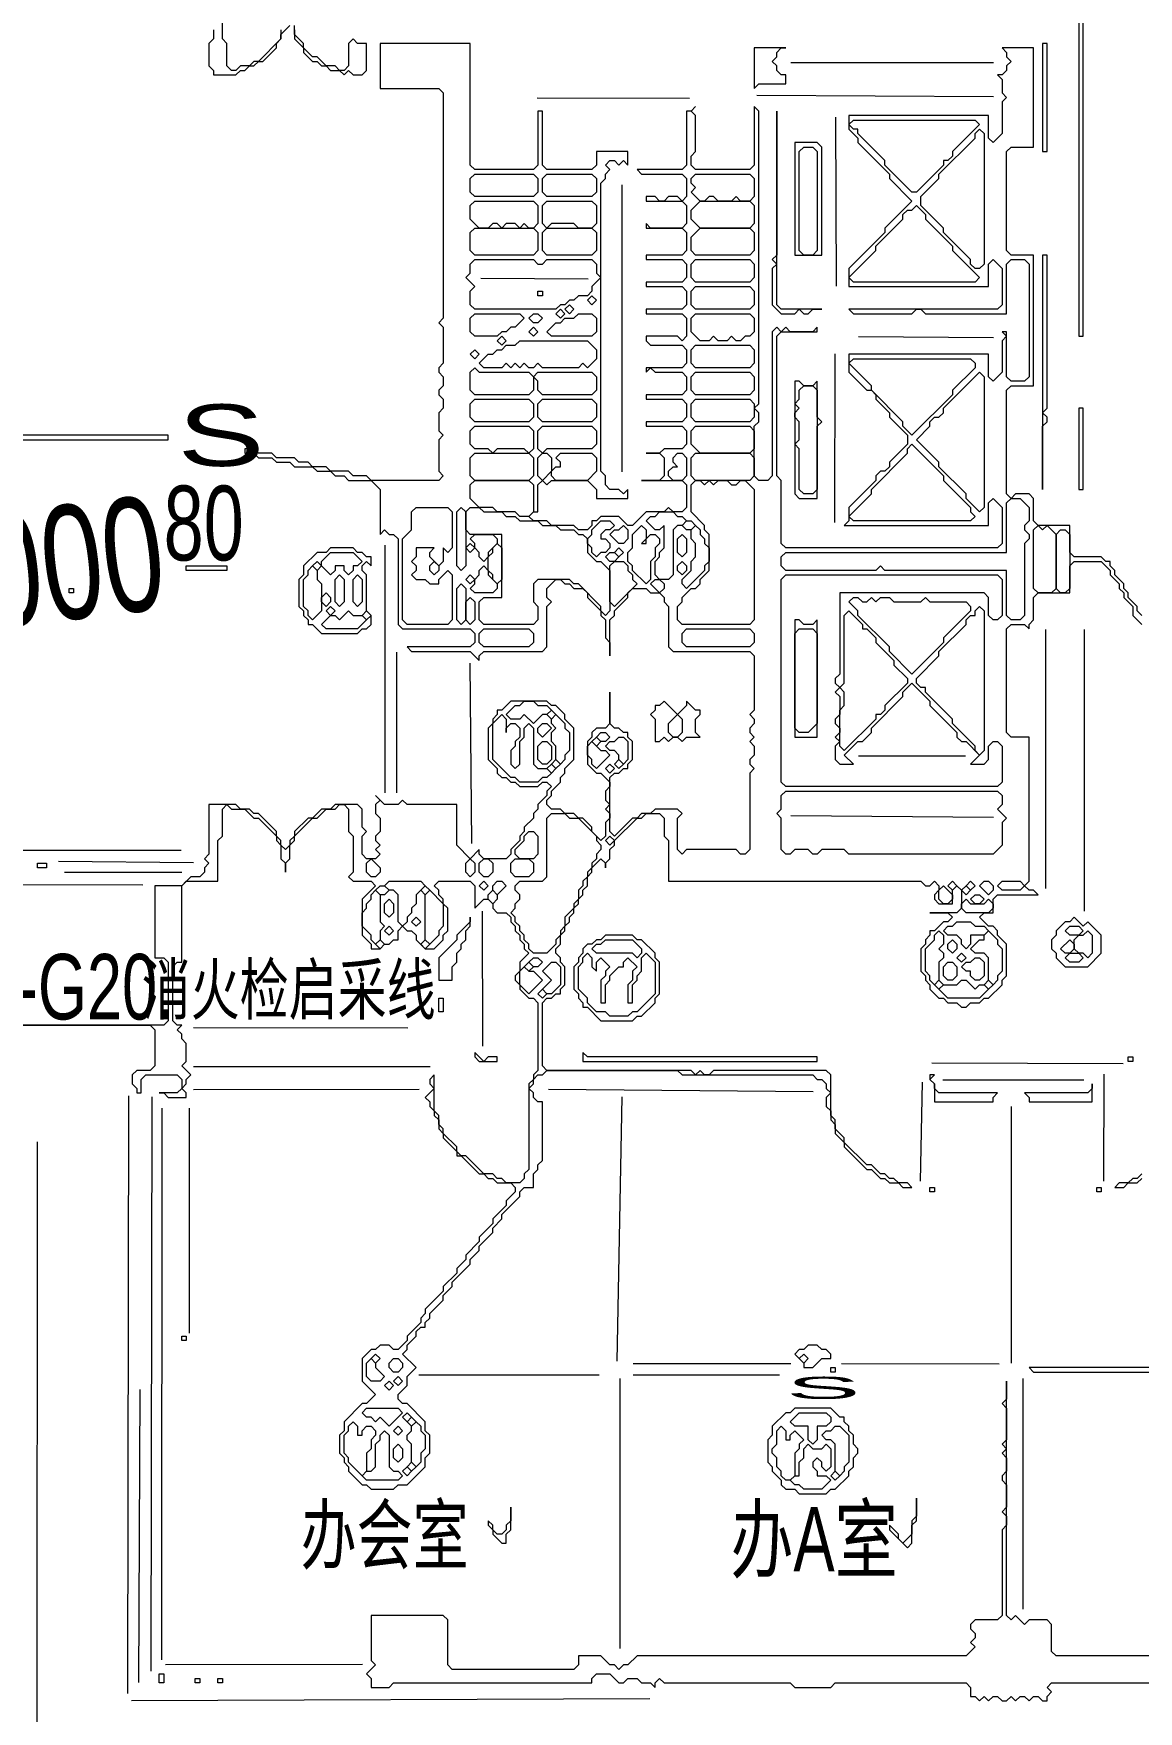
# Model space of a CAD drawing. Extents: x 10 to 1971, y 11 to 1392.
# Drawn here: x 450.1 to 695.3, y 473.7 to 846.2 of the extents above; entities that cross this region are included whole.
import ezdxf

# ---------------------------------------------------------------- set-up
doc = ezdxf.new("R2010")
doc.units = 0
for name, color, linetype, lineweight in [('OCR_TEXT', 6, 'Continuous', 0), ('TRACE_CURVE', 6, 'Continuous', 0), ('TRACE_STRAIGHT', 5, 'Continuous', 0), ('TRACE_TEXT_SYMBOL', 6, 'Continuous', 0)]:
    doc.layers.add(name, color=color, linetype=linetype, lineweight=lineweight)
doc.styles.add('wqy-unicode', font='wqy-unicode.lff')

msp = doc.modelspace()

# ---------------------------------------------------------------- linework, layer by layer
at = {"layer": 'TRACE_CURVE', "color": 6}
for points in [[(681, 868), (678, 865), (678, 860), (680, 858), (681, 858), (682, 857), (682, 779), (683, 779), (683, 856), (685, 858), (686, 858), (688, 860), (688, 861), (689, 862), (695, 862), (695, 863), (689, 863), (688, 864), (688, 865), (685, 868)], [(631, 826), (632, 827), (659, 827), (660, 826), (654, 820), (654, 819), (653, 818), (652, 818), (652, 817), (646, 811), (645, 811), (639, 817), (639, 818), (633, 824), (633, 825), (632, 825)], [(659, 824), (660, 825), (661, 824), (661, 795), (660, 794), (659, 794), (658, 795), (658, 796), (652, 802), (652, 803), (647, 808), (647, 810), (651, 814), (651, 815), (659, 823)], [(547, 814), (548, 815), (561, 815), (562, 814), (562, 811), (561, 810), (548, 810), (547, 811)], [(563, 814), (564, 815), (574, 815), (575, 814), (575, 811), (574, 810), (564, 810), (563, 811)], [(596, 814), (597, 815), (609, 815), (610, 814), (610, 810), (609, 809), (607, 809), (606, 810), (605, 809), (602, 809), (601, 810), (600, 810), (599, 809), (598, 809), (596, 811), (597, 812), (596, 813)], [(547, 808), (548, 809), (561, 809), (562, 808), (562, 804), (561, 803), (560, 803), (559, 804), (558, 803), (557, 804), (555, 804), (554, 803), (553, 804), (552, 804), (551, 803), (549, 803), (547, 805)], [(563, 808), (564, 809), (574, 809), (575, 808), (575, 804), (574, 803), (571, 803), (570, 804), (565, 804), (564, 803), (563, 804)], [(598, 809), (609, 809), (610, 808), (610, 804), (609, 803), (598, 803), (596, 805), (596, 807)], [(645, 807), (646, 808), (648, 806), (648, 805), (654, 799), (654, 798), (660, 792), (659, 791), (632, 791), (631, 792), (637, 798), (637, 799), (643, 805), (643, 806), (644, 807)], [(547, 802), (548, 803), (561, 803), (562, 802), (562, 798), (561, 797), (548, 797), (547, 798)], [(563, 802), (564, 803), (574, 803), (575, 802), (575, 798), (574, 797), (564, 797), (563, 798)], [(598, 803), (609, 803), (610, 802), (610, 798), (609, 797), (597, 797), (596, 798), (596, 801)], [(547, 795), (548, 796), (561, 796), (562, 795), (563, 795), (564, 796), (574, 796), (575, 795), (575, 793), (576, 792), (574, 790), (574, 789), (573, 788), (571, 788), (570, 787), (569, 787), (568, 786), (567, 786), (566, 785), (548, 785), (547, 786), (547, 789), (548, 790), (546, 792), (547, 793)], [(596, 795), (597, 796), (609, 796), (610, 795), (610, 792), (609, 791), (597, 791), (596, 792)], [(596, 789), (597, 790), (609, 790), (610, 789), (610, 786), (609, 785), (597, 785), (596, 786)], [(573, 787), (574, 788), (575, 787), (574, 786)], [(547, 783), (548, 784), (558, 784), (559, 783), (557, 781), (556, 781), (555, 780), (554, 780), (553, 779), (548, 779), (547, 780)], [(560, 783), (561, 784), (562, 784), (563, 783), (562, 782), (561, 782)], [(570, 783), (571, 784), (574, 784), (575, 783), (575, 780), (574, 779), (565, 779), (564, 780), (566, 782), (567, 782), (568, 783)], [(566, 784), (567, 785), (568, 784), (567, 783)], [(568, 785), (569, 786), (570, 785), (569, 784)], [(596, 783), (597, 784), (609, 784), (610, 783), (610, 780), (609, 779), (608, 779), (607, 778), (606, 778), (605, 779), (604, 778), (602, 778), (601, 779), (600, 778), (598, 778), (596, 780)], [(553, 778), (554, 779), (555, 778), (554, 777)], [(560, 780), (561, 781), (562, 780), (561, 779)], [(547, 775), (548, 776), (549, 775), (548, 774)], [(557, 777), (558, 778), (573, 778), (575, 776), (575, 774), (573, 772), (572, 773), (571, 772), (563, 772), (562, 773), (561, 772), (560, 772), (559, 773), (558, 772), (557, 773), (556, 772), (555, 773), (554, 772), (550, 772), (549, 773), (551, 775), (552, 775), (553, 776), (554, 776), (555, 777)], [(596, 776), (597, 777), (609, 777), (610, 776), (610, 773), (609, 772), (597, 772), (596, 773)], [(547, 771), (548, 772), (549, 771), (560, 771), (561, 770), (561, 767), (560, 766), (548, 766), (547, 767)], [(631, 773), (632, 774), (658, 774), (659, 773), (659, 772), (654, 767), (654, 766), (645, 757), (643, 759), (643, 760), (636, 767), (636, 768)], [(561, 770), (562, 771), (574, 771), (575, 770), (575, 767), (574, 766), (563, 766), (562, 767), (562, 769)], [(596, 770), (597, 771), (609, 771), (610, 770), (610, 767), (609, 766), (597, 766), (596, 767)], [(660, 771), (661, 770), (661, 741), (660, 740), (657, 743), (657, 744), (651, 750), (651, 751), (646, 756), (649, 759), (649, 760), (650, 761), (651, 761), (652, 762), (652, 763)], [(547, 764), (548, 765), (560, 765), (561, 764), (561, 761), (560, 760), (548, 760), (547, 761)], [(562, 764), (563, 765), (574, 765), (575, 764), (575, 761), (574, 760), (563, 760), (562, 761)], [(596, 764), (597, 765), (609, 765), (610, 764), (610, 761), (609, 760), (597, 760), (596, 761)], [(547, 758), (548, 759), (560, 759), (561, 758), (561, 754), (560, 753), (559, 754), (553, 754), (552, 753), (551, 754), (548, 754), (547, 755)], [(562, 758), (563, 759), (574, 759), (575, 758), (575, 755), (574, 754), (564, 754), (563, 753), (562, 754)], [(596, 758), (597, 759), (609, 759), (610, 758), (610, 754), (609, 753), (598, 753), (596, 755)], [(547, 752), (548, 753), (560, 753), (561, 752), (561, 748), (560, 747), (548, 747), (547, 748)], [(562, 752), (563, 753), (564, 753), (565, 752), (565, 749), (563, 747), (562, 748)], [(566, 752), (567, 753), (574, 753), (575, 752), (575, 749), (573, 747), (566, 747), (565, 748), (565, 749), (566, 750), (567, 750), (567, 751)], [(592, 752), (593, 753), (594, 753), (595, 752), (595, 748), (594, 747), (592, 747), (591, 748), (591, 749), (592, 750), (593, 750), (592, 751)], [(596, 752), (597, 753), (609, 753), (610, 752), (610, 748), (609, 747), (597, 747), (596, 748)], [(644, 754), (645, 755), (652, 748), (652, 747), (658, 741), (658, 740), (659, 739), (658, 738), (632, 738), (631, 739), (636, 744), (636, 745), (644, 753)], [(547, 746), (548, 747), (560, 747), (561, 746), (561, 740), (560, 739), (558, 739), (557, 740), (553, 740), (552, 741), (549, 741), (547, 743)], [(596, 746), (597, 747), (598, 747), (599, 746), (600, 747), (601, 746), (602, 747), (604, 747), (605, 746), (606, 746), (607, 747), (608, 747), (610, 745), (610, 716), (609, 715), (594, 715), (593, 716), (593, 719), (594, 720), (594, 721), (596, 723), (597, 723), (598, 724), (598, 725), (600, 727), (600, 735), (599, 736), (599, 737), (596, 740)], [(666, 742), (667, 743), (669, 743), (671, 741), (671, 738), (670, 737), (670, 736), (671, 735), (671, 734), (670, 733), (670, 717), (669, 716), (667, 716), (666, 717), (666, 727), (639, 727), (638, 728), (637, 727), (617, 727), (616, 728), (616, 730), (617, 731), (666, 731)], [(534, 740), (535, 741), (542, 741), (543, 740), (543, 732), (542, 731), (541, 732), (541, 729), (540, 728), (538, 730), (538, 731), (539, 732), (535, 732), (535, 730), (534, 729), (535, 728), (535, 727), (534, 726), (535, 725), (537, 725), (538, 724), (540, 724), (540, 725), (542, 727), (543, 726), (543, 716), (542, 715), (533, 715), (532, 716), (532, 734), (534, 736)], [(544, 740), (545, 741), (546, 740), (546, 728), (545, 727), (544, 728)], [(546, 740), (547, 741), (549, 741), (550, 740), (554, 740), (555, 739), (557, 739), (558, 738), (562, 738), (563, 737), (566, 737), (567, 736), (570, 736), (571, 735), (572, 735), (573, 734), (573, 731), (575, 729), (576, 729), (578, 727), (578, 718), (577, 717), (576, 718), (576, 719), (571, 724), (570, 724), (569, 725), (562, 725), (561, 724), (561, 720), (562, 719), (562, 716), (561, 715), (550, 715), (549, 716), (549, 720), (550, 721), (554, 721), (554, 735), (547, 735), (546, 736)], [(576, 738), (578, 738), (579, 737), (578, 736), (577, 736), (576, 735), (576, 734), (577, 734), (578, 733), (578, 732), (577, 731), (576, 731), (575, 730), (574, 731), (574, 732), (573, 733), (573, 734), (574, 735), (574, 736)], [(588, 739), (589, 740), (592, 740), (593, 739), (594, 739), (595, 738), (594, 737), (593, 737), (592, 736), (592, 726), (591, 725), (589, 725), (588, 726), (588, 729), (589, 730), (589, 731), (590, 732), (590, 737), (589, 736), (588, 736), (586, 738), (587, 739)], [(594, 737), (595, 738), (596, 738), (597, 737), (596, 736), (595, 736)], [(547, 734), (548, 735), (552, 735), (553, 734), (553, 733), (551, 731), (551, 730), (550, 729), (549, 730), (549, 731), (548, 732), (548, 733)], [(580, 736), (581, 737), (582, 736), (582, 734), (581, 733), (580, 733), (578, 735), (579, 736)], [(585, 737), (586, 736), (586, 734), (585, 733), (586, 733), (586, 734), (587, 735), (588, 735), (589, 734), (589, 733), (588, 732), (588, 730), (587, 729), (587, 725), (586, 724), (583, 727), (583, 728), (582, 729), (582, 731), (583, 732), (583, 735)], [(593, 734), (594, 735), (595, 734), (595, 731), (594, 730), (593, 731)], [(596, 736), (597, 737), (598, 736), (598, 735), (599, 734), (599, 733), (600, 732), (600, 729), (599, 728), (599, 727), (595, 723), (594, 724), (594, 725), (596, 727), (596, 729), (597, 730), (597, 733), (596, 734)], [(672, 736), (673, 737), (674, 736), (675, 737), (677, 735), (677, 723), (676, 722), (673, 722), (672, 723)], [(677, 735), (678, 736), (679, 736), (680, 735), (680, 723), (679, 722), (678, 722), (677, 723)], [(546, 732), (547, 733), (548, 732), (547, 731)], [(552, 732), (553, 733), (554, 732), (554, 725), (553, 724), (552, 725), (552, 726), (551, 727), (551, 730), (552, 731)], [(577, 730), (578, 731), (579, 731), (580, 730), (579, 729), (578, 729)], [(579, 731), (580, 732), (581, 731), (580, 730)], [(538, 728), (539, 729), (540, 728), (540, 727), (539, 726), (538, 727)], [(549, 727), (550, 728), (551, 727), (551, 726), (553, 724), (553, 723), (552, 722), (548, 722), (547, 723), (548, 724), (548, 725), (549, 726)], [(578, 728), (579, 729), (581, 729), (582, 728), (582, 727), (583, 726), (583, 725), (584, 724), (579, 719), (578, 720)], [(593, 728), (594, 729), (595, 728), (595, 727), (594, 726), (593, 727)], [(544, 723), (545, 724), (546, 723), (546, 716), (545, 715), (544, 716)], [(546, 725), (547, 726), (548, 725), (547, 724)], [(587, 724), (588, 725), (589, 725), (590, 724), (590, 723), (589, 722)], [(616, 725), (617, 726), (664, 726), (665, 725), (665, 717), (664, 716), (663, 716), (662, 717), (662, 721), (661, 722), (629, 722), (629, 704), (628, 703), (628, 702), (629, 701), (628, 700), (629, 699), (629, 695), (628, 694), (628, 693), (629, 692), (629, 691), (628, 690), (629, 689), (628, 688), (628, 685), (629, 684), (632, 684), (630, 686), (633, 689), (634, 689), (636, 691), (636, 692), (643, 699), (643, 700), (645, 702), (649, 698), (649, 697), (655, 691), (655, 690), (656, 689), (657, 689), (660, 686), (658, 684), (661, 684), (662, 685), (662, 688), (663, 689), (664, 689), (665, 688), (665, 680), (664, 679), (617, 679), (616, 680)], [(546, 720), (547, 721), (548, 720), (548, 716), (547, 715), (546, 716)], [(631, 720), (632, 721), (633, 721), (634, 720), (635, 720), (636, 721), (637, 720), (638, 721), (640, 721), (641, 720), (647, 720), (648, 721), (649, 720), (657, 720), (658, 719), (658, 718), (652, 712), (652, 711), (645, 704), (640, 709), (640, 710), (633, 717), (633, 718)], [(659, 718), (660, 719), (661, 718), (661, 687), (660, 686), (659, 687), (659, 688), (654, 693), (654, 694), (648, 700), (648, 701), (647, 701), (646, 702), (646, 703), (651, 708), (651, 709), (657, 715), (657, 716), (658, 717), (659, 717)], [(630, 717), (631, 718), (634, 715), (634, 714), (635, 714), (637, 712), (637, 711), (641, 707), (641, 706), (644, 703), (644, 702), (639, 697), (639, 696), (638, 695), (637, 695), (637, 694), (630, 687), (629, 688), (629, 696), (630, 697), (630, 700), (629, 701), (630, 702)], [(549, 713), (550, 714), (560, 714), (561, 713), (561, 711), (560, 710), (550, 710), (549, 711)], [(594, 713), (595, 714), (609, 714), (610, 713), (610, 711), (609, 710), (595, 710), (594, 711)], [(558, 697), (559, 698), (561, 698), (562, 697), (564, 697), (565, 696), (564, 695), (563, 695), (561, 693), (559, 695), (558, 694), (556, 694), (555, 695), (557, 697)], [(554, 695), (555, 694), (555, 691), (555, 692), (556, 693), (557, 693), (558, 692), (558, 690), (557, 689), (557, 688), (556, 687), (556, 684), (557, 683), (558, 684), (558, 689), (559, 690), (559, 692), (560, 693), (561, 692), (561, 684), (562, 683), (564, 683), (565, 682), (564, 681), (563, 681), (562, 680), (558, 680), (557, 681), (556, 681), (552, 685), (552, 693)], [(562, 692), (563, 693), (564, 693), (565, 692), (563, 690), (562, 691)], [(564, 695), (565, 696), (566, 695), (565, 694)], [(565, 694), (566, 695), (568, 693), (568, 692), (569, 691), (569, 687), (568, 686), (568, 685), (567, 684), (566, 685), (566, 688), (565, 689), (565, 691), (566, 692), (565, 693)], [(574, 689), (575, 690), (576, 689), (575, 688)], [(575, 690), (576, 691), (577, 691), (578, 690), (577, 689), (576, 689)], [(579, 689), (580, 690), (581, 690), (582, 689), (582, 685), (581, 684), (580, 685), (580, 686), (579, 687), (578, 687), (577, 688), (578, 689)], [(562, 688), (563, 689), (564, 689), (565, 688), (565, 685), (564, 684), (563, 684), (562, 685)], [(573, 688), (574, 689), (576, 687), (577, 687), (578, 686), (575, 683), (574, 684), (574, 685), (573, 686)], [(564, 683), (565, 684), (566, 683), (565, 682)], [(565, 684), (566, 685), (567, 684), (566, 683)], [(577, 683), (578, 684), (579, 683), (578, 682)], [(579, 684), (580, 685), (581, 684), (580, 683)], [(616, 677), (617, 678), (664, 678), (665, 677), (665, 675), (664, 674), (666, 672), (665, 671), (665, 666), (663, 664), (631, 664), (630, 665), (625, 665), (624, 664), (623, 664), (622, 665), (619, 665), (618, 664), (617, 664), (616, 665), (616, 672), (615, 673), (616, 674)], [(564, 672), (565, 673), (568, 673), (569, 672), (571, 672), (575, 668), (575, 667), (576, 666), (576, 665), (575, 664), (575, 663), (574, 662), (574, 661), (573, 660), (573, 659), (572, 658), (572, 657), (571, 656), (571, 654), (570, 653), (570, 652), (568, 650), (568, 648), (567, 647), (567, 646), (566, 645), (566, 644), (564, 642), (561, 642), (560, 643), (560, 644), (559, 645), (559, 646), (558, 647), (558, 648), (557, 649), (557, 650), (556, 651), (557, 652), (557, 653), (558, 654), (558, 655), (557, 656), (557, 657), (558, 658), (563, 658), (564, 659)], [(559, 668), (560, 669), (561, 669), (562, 668), (562, 664), (561, 663), (558, 663), (557, 664), (557, 665), (559, 667)], [(577, 667), (578, 668), (579, 667), (578, 666)], [(524, 662), (525, 663), (527, 661), (527, 660), (526, 659), (525, 659), (524, 660)], [(546, 662), (547, 663), (548, 662), (548, 660), (547, 659), (546, 660)], [(549, 662), (550, 663), (551, 663), (552, 662), (552, 660), (551, 659), (550, 659), (549, 660)], [(556, 662), (557, 663), (560, 663), (561, 662), (561, 660), (560, 659), (557, 659), (556, 660)], [(525, 655), (526, 656), (527, 655), (527, 649), (528, 648), (527, 647), (527, 645), (526, 644), (525, 645), (525, 646), (523, 648), (523, 651), (524, 652), (524, 653), (525, 654)], [(526, 656), (527, 657), (528, 657), (529, 656), (528, 655), (527, 655)], [(528, 657), (529, 658), (536, 658), (537, 657), (535, 655), (535, 653), (534, 652), (534, 651), (533, 650), (533, 649), (532, 648), (531, 649), (531, 655), (530, 656), (529, 656)], [(536, 656), (537, 657), (538, 656), (537, 655)], [(537, 655), (538, 656), (541, 653), (541, 648), (540, 647), (540, 646), (538, 644), (537, 645)], [(549, 657), (550, 658), (551, 657), (550, 656)], [(551, 655), (552, 656), (553, 655), (553, 654), (552, 653), (551, 654)], [(552, 657), (553, 658), (554, 658), (555, 657), (553, 655), (552, 656)], [(651, 656), (652, 657), (654, 655), (654, 654), (653, 653), (652, 653), (651, 654)], [(653, 657), (654, 658), (655, 657), (654, 656)], [(656, 656), (657, 657), (658, 656), (657, 655)], [(657, 657), (658, 658), (659, 657), (658, 656)], [(660, 657), (661, 658), (662, 658), (663, 657), (663, 656), (662, 655)], [(664, 657), (665, 658), (669, 658), (670, 657), (669, 656), (665, 656)], [(528, 653), (529, 654), (530, 653), (530, 651), (529, 650), (528, 651)], [(656, 653), (657, 654), (658, 653), (661, 653), (662, 654), (663, 653), (663, 652), (662, 651), (657, 651), (656, 652)], [(658, 654), (659, 655), (660, 655), (661, 654), (660, 653), (659, 653)], [(534, 649), (535, 650), (536, 649), (535, 648)], [(654, 648), (655, 649), (658, 649), (659, 648), (661, 648), (662, 647), (661, 646), (658, 646), (658, 644), (657, 643), (656, 644), (656, 645), (655, 646), (653, 646), (652, 647), (653, 648)], [(526, 644), (527, 645), (528, 644), (527, 643)], [(528, 647), (529, 648), (530, 647), (529, 646)], [(536, 644), (537, 645), (538, 644), (537, 643)], [(650, 646), (651, 647), (652, 646), (652, 644), (651, 643), (652, 642), (652, 641), (651, 640), (651, 636), (650, 635), (649, 636), (649, 637), (648, 638), (648, 643), (650, 645)], [(653, 644), (654, 645), (655, 644), (655, 643), (654, 642), (653, 643)], [(661, 646), (662, 647), (664, 645), (664, 644), (665, 643), (665, 638), (664, 637), (664, 636), (663, 635), (662, 636), (662, 641), (661, 642), (659, 642), (658, 643), (660, 645), (661, 645)], [(560, 640), (561, 641), (562, 641), (563, 640), (562, 639), (561, 639)], [(655, 641), (656, 642), (657, 641), (656, 640)], [(658, 640), (659, 641), (660, 641), (661, 640), (661, 637), (660, 636), (659, 636), (658, 637), (658, 638), (657, 638), (656, 639), (657, 640)], [(558, 638), (559, 639), (560, 638), (561, 638), (563, 636), (560, 633), (558, 635)], [(559, 639), (560, 640), (561, 639), (560, 638)], [(565, 640), (566, 640), (567, 639), (567, 635), (565, 633), (564, 633), (563, 634), (565, 636), (563, 638)], [(652, 639), (653, 640), (654, 640), (655, 639), (655, 637), (654, 636), (653, 636), (652, 637)], [(562, 633), (563, 634), (564, 633), (563, 632)], [(650, 635), (651, 636), (652, 635), (651, 634)], [(655, 635), (656, 636), (657, 636), (659, 634), (660, 635), (661, 635), (662, 634), (660, 632), (653, 632), (651, 634), (652, 635)], [(661, 635), (662, 636), (663, 635), (662, 634)], [(524, 551), (525, 552), (526, 551), (526, 550), (528, 548), (527, 547), (525, 547), (524, 548)], [(525, 552), (526, 553), (527, 552), (526, 551)], [(529, 551), (530, 552), (531, 552), (532, 551), (532, 550), (531, 549), (530, 549), (529, 550)], [(530, 547), (531, 548), (532, 547), (531, 546)], [(528, 546), (529, 547), (530, 546), (529, 545)], [(523, 540), (524, 541), (531, 541), (532, 540), (529, 537), (527, 539), (526, 538), (525, 539), (524, 539)], [(520, 537), (521, 538), (522, 537), (522, 535), (523, 535), (523, 536), (524, 537), (525, 537), (526, 536), (526, 535), (525, 534), (525, 532), (524, 531), (524, 527), (523, 526), (520, 529), (520, 530), (519, 531), (519, 535), (520, 536)], [(530, 536), (531, 537), (532, 536), (531, 535)], [(532, 539), (533, 540), (534, 539), (533, 538)], [(533, 538), (534, 539), (535, 538), (534, 537)], [(534, 537), (535, 538), (536, 537), (536, 536), (537, 535), (537, 532), (536, 531), (536, 529), (535, 528), (534, 529), (534, 533), (533, 534), (533, 535), (534, 536)], [(527, 535), (528, 536), (529, 535), (529, 528), (530, 527), (531, 527), (532, 526), (531, 525), (524, 525), (523, 526), (524, 527), (525, 527), (526, 528), (526, 533), (527, 534)], [(530, 532), (531, 533), (532, 532), (532, 530), (531, 529), (530, 530)], [(533, 528), (534, 529), (535, 528), (534, 527)], [(532, 527), (533, 528), (534, 527), (533, 526)]]:
    msp.add_lwpolyline(points, close=True, dxfattribs=at)
for points in [[(505, 847), (505, 845), (500, 840), (499, 840), (498, 839), (496, 839), (495, 838), (494, 838), (493, 839), (493, 844), (492, 845), (492, 855)], [(490, 847), (490, 845), (489, 844), (489, 839), (490, 838), (490, 837), (495, 837), (496, 838), (497, 838), (498, 839), (499, 839), (500, 840), (501, 840), (504, 843), (504, 844), (505, 845), (505, 846), (507, 848)], [(508, 847), (508, 845), (510, 843), (510, 842), (512, 840), (513, 840), (514, 839), (515, 839), (516, 838), (518, 838), (519, 837), (520, 838), (521, 837), (523, 837), (524, 838), (524, 844), (522, 844), (521, 845), (520, 844), (520, 839), (519, 838), (518, 838), (517, 839), (515, 839), (513, 841), (512, 841), (510, 843), (510, 844), (508, 846), (508, 848)], [(527, 844), (527, 834), (540, 834), (541, 833), (541, 783), (540, 782), (541, 781), (541, 773), (540, 772), (540, 771), (541, 770), (541, 768), (540, 767), (540, 766), (541, 765), (541, 763), (540, 762), (540, 758), (541, 757), (540, 756), (540, 749), (541, 748), (540, 747), (525, 747), (524, 748), (521, 748), (520, 749), (516, 749), (515, 750), (512, 750), (511, 751), (509, 751), (508, 752), (504, 752), (503, 753), (500, 753), (499, 754), (497, 754), (497, 753), (499, 753), (500, 752), (503, 752), (504, 751), (507, 751), (508, 750), (512, 750), (513, 749), (516, 749), (517, 748), (519, 748), (520, 747), (525, 747), (527, 745), (527, 735), (528, 736), (529, 735), (530, 735), (531, 734), (531, 715), (532, 714), (547, 714), (548, 713), (548, 711), (547, 710)], [(594, 740), (592, 740), (591, 741), (590, 740), (586, 740), (583, 737), (582, 737), (580, 739), (576, 739), (575, 738), (574, 738), (574, 737), (573, 736), (571, 736), (570, 737), (565, 737), (564, 738), (561, 738), (560, 739), (561, 740), (562, 740), (562, 746), (563, 747), (564, 746), (565, 747), (573, 747), (575, 745), (575, 743), (582, 743), (582, 745), (581, 744), (580, 745), (578, 745), (577, 746), (577, 748), (576, 749), (576, 813), (577, 814), (577, 815), (578, 816), (577, 817), (578, 818), (579, 818), (580, 817), (581, 818), (582, 817), (582, 820), (575, 820), (575, 817), (574, 816), (564, 816), (563, 817), (563, 829), (562, 829), (562, 817), (561, 816), (548, 816), (547, 817), (547, 844), (527, 844)], [(696, 717), (695, 718), (695, 719), (693, 721), (693, 722), (692, 723), (692, 724), (690, 726), (690, 727), (689, 728), (689, 729), (688, 729), (687, 730), (681, 730), (680, 731), (680, 737), (673, 737), (672, 738), (672, 743), (671, 744), (668, 744), (667, 743), (666, 744), (666, 767), (667, 768), (672, 768), (672, 797), (667, 797), (666, 798), (666, 820), (667, 821), (672, 821), (672, 843), (665, 843), (666, 842), (666, 841), (667, 840), (666, 839), (666, 838), (665, 837), (664, 837), (665, 836), (665, 833), (666, 832), (665, 831)], [(665, 831), (665, 824), (663, 822), (662, 823), (662, 828), (631, 828), (631, 825), (633, 823), (633, 822), (640, 815), (640, 814), (645, 809), (639, 803), (639, 802), (631, 794), (631, 790), (662, 790), (662, 795), (663, 796), (665, 794), (665, 786), (664, 785), (631, 785), (632, 784), (645, 784), (646, 785), (647, 785), (648, 784), (666, 784), (666, 795), (667, 796), (670, 796), (671, 795), (671, 770), (670, 769), (667, 769), (666, 770), (666, 780), (665, 780), (666, 779), (665, 778), (665, 771), (663, 769), (662, 770), (662, 775), (631, 775), (631, 771), (635, 767), (636, 767), (637, 766), (637, 765), (640, 762), (640, 761), (644, 757), (644, 755), (640, 751), (640, 750), (639, 749), (638, 749), (637, 748), (637, 747), (631, 741), (631, 738), (630, 737)], [(630, 737), (662, 737), (662, 742), (663, 743), (665, 741), (665, 733), (664, 732), (617, 732), (616, 733), (616, 747), (615, 748), (615, 779), (616, 780), (624, 780), (624, 781), (623, 780), (618, 780), (617, 781), (616, 780), (615, 781), (614, 780), (614, 748), (613, 747), (611, 747), (610, 748), (610, 759), (611, 760), (611, 762), (610, 763), (611, 764), (611, 829), (610, 830), (610, 817), (609, 816), (597, 816), (596, 817), (596, 819), (597, 820), (597, 828), (596, 829), (597, 830), (596, 829), (595, 829), (595, 817), (594, 816), (584, 816), (585, 815), (594, 815), (595, 814), (595, 810), (594, 809), (593, 810), (591, 810), (590, 809), (589, 809), (588, 810), (586, 810), (586, 809), (594, 809), (595, 808), (595, 804), (594, 803), (587, 803), (586, 804)], [(586, 804), (586, 803), (594, 803), (595, 802), (595, 798), (594, 797), (586, 797), (586, 796), (594, 796), (595, 795), (595, 792), (594, 791), (586, 791), (586, 790), (594, 790), (595, 789), (595, 786), (594, 785), (586, 785), (586, 784), (594, 784), (595, 783), (595, 779), (594, 778), (593, 779), (586, 779), (586, 778), (587, 777), (594, 777), (595, 776), (595, 773), (594, 772), (586, 772), (586, 771), (587, 772), (588, 771), (594, 771), (595, 770), (595, 767), (594, 766), (586, 766), (586, 765), (594, 765), (595, 764), (595, 761), (594, 760), (586, 760), (586, 759), (594, 759), (595, 758), (595, 755), (594, 754), (590, 754), (589, 753), (586, 753), (589, 753), (590, 752), (590, 748), (589, 747), (585, 747), (594, 747), (595, 746), (595, 741), (594, 740)], [(648, 645), (648, 644), (647, 643), (647, 638), (648, 637), (648, 636), (649, 635), (649, 634), (651, 632), (652, 632), (653, 631), (655, 631), (656, 630), (657, 630), (658, 631), (660, 631), (661, 632), (662, 632), (665, 635), (665, 636), (666, 637), (666, 644), (664, 646), (664, 647), (663, 648), (662, 648), (660, 650), (661, 651), (663, 651), (663, 654), (664, 655), (673, 655), (672, 656), (671, 656), (670, 657), (671, 658), (671, 690), (667, 690), (666, 691), (666, 714), (667, 715), (670, 715), (671, 714), (671, 715), (672, 716), (672, 721), (673, 722), (680, 722), (680, 728), (681, 729), (687, 729), (689, 727), (689, 726), (691, 724), (691, 723), (692, 722), (692, 721), (694, 719), (694, 717), (696, 715)], [(547, 710), (533, 710), (534, 709), (547, 709), (549, 707), (549, 708), (550, 709), (563, 709), (564, 710), (564, 719), (565, 720), (564, 721), (564, 723), (566, 725), (567, 725), (568, 724), (569, 724), (570, 723), (572, 723), (573, 722), (573, 721), (576, 718), (576, 717), (577, 716), (577, 712), (578, 711), (578, 708), (578, 716), (579, 717), (579, 718), (582, 721), (582, 722), (583, 723), (586, 723), (587, 722), (589, 722), (590, 721), (590, 720), (591, 719), (591, 710), (592, 709), (609, 709), (610, 708), (610, 696), (609, 695), (610, 694), (610, 693), (609, 692), (609, 691), (610, 690), (609, 689), (610, 688), (610, 686), (609, 685), (609, 684), (610, 683), (609, 682), (609, 665), (608, 664), (607, 664), (606, 665), (595, 665), (594, 664), (593, 665)], [(570, 692), (568, 694), (568, 695), (566, 697), (565, 697), (564, 698), (556, 698), (554, 696), (553, 696), (553, 695), (552, 694), (552, 693), (551, 692), (551, 685), (553, 683), (553, 682), (554, 681), (555, 681), (556, 680), (557, 680), (558, 679), (562, 679), (563, 680), (564, 680), (565, 679), (564, 678), (564, 677), (562, 675), (562, 674), (561, 673), (561, 672), (559, 670), (559, 669), (558, 668), (558, 667), (556, 665), (556, 664), (555, 663), (550, 663), (549, 664), (549, 665), (547, 663), (544, 666), (544, 675), (533, 675), (532, 676), (531, 675), (528, 675), (526, 677), (527, 676), (526, 675), (526, 673), (527, 672), (527, 669), (526, 668), (526, 667), (527, 666), (526, 665), (527, 664), (526, 663), (524, 663), (523, 664), (523, 668), (524, 669)], [(593, 665), (593, 672), (594, 673), (593, 674), (588, 674), (587, 673), (585, 673), (584, 672), (583, 672), (579, 668), (578, 669), (578, 681), (579, 682), (580, 682), (581, 683), (582, 683), (582, 684), (583, 685), (583, 689), (582, 690), (582, 691), (581, 691), (580, 692), (579, 692), (578, 693), (578, 700), (578, 693), (577, 692), (575, 692), (574, 691), (574, 690), (573, 689), (573, 684), (575, 682), (576, 682), (578, 680), (578, 679), (577, 678), (577, 676), (578, 675), (577, 674), (578, 673), (578, 672), (577, 671), (577, 668), (576, 667), (574, 669), (574, 670), (572, 672), (571, 672), (570, 673), (568, 673), (567, 674), (565, 674), (564, 675), (564, 676), (565, 677), (565, 678), (567, 680), (567, 681), (568, 682), (568, 683), (570, 685), (570, 692)], [(524, 669), (523, 670), (523, 674), (522, 675), (517, 675), (516, 674), (514, 674), (512, 672), (511, 672), (508, 669), (508, 668), (507, 667), (507, 666), (506, 665), (505, 666), (505, 667), (504, 668), (504, 669), (500, 673), (499, 673), (498, 674), (496, 674), (495, 675), (489, 675), (489, 664), (488, 663), (489, 662), (488, 661), (488, 660), (487, 659), (485, 659), (483, 657), (477, 657), (477, 641), (479, 641), (480, 640), (480, 627), (479, 626), (413, 626)], [(472, 615), (472, 613), (473, 612), (473, 611), (474, 611), (474, 614), (475, 615), (482, 615), (483, 614), (483, 612), (482, 611), (478, 611), (479, 611), (480, 610), (484, 610), (484, 611), (483, 612), (484, 613), (484, 614), (485, 615), (483, 617), (484, 618), (484, 622), (483, 623), (483, 624), (482, 625), (483, 626), (482, 626), (481, 627), (481, 639), (482, 640), (483, 640), (483, 657), (484, 658), (491, 658), (491, 667), (492, 668), (492, 674), (493, 675), (494, 674), (497, 674), (499, 672), (500, 672), (504, 668), (504, 667), (505, 666), (505, 663), (506, 662), (506, 660), (506, 662), (507, 663), (507, 666), (508, 667), (508, 668), (512, 672), (513, 672), (515, 674), (517, 674), (518, 675), (519, 675), (520, 674), (520, 669), (521, 668), (521, 660)], [(567, 633), (567, 634), (568, 635), (568, 639), (567, 640), (567, 641), (566, 642), (566, 643), (567, 644), (567, 646), (568, 647), (568, 648), (569, 649), (569, 650), (570, 651), (570, 652), (571, 653), (571, 654), (572, 655), (572, 656), (573, 657), (573, 659), (574, 660), (574, 661), (576, 663), (577, 662), (577, 661), (577, 662), (578, 663), (578, 665), (579, 666), (579, 667), (584, 672), (585, 672), (586, 673), (589, 673), (590, 672), (590, 668), (591, 667), (591, 658), (647, 658), (648, 657), (649, 657), (650, 658), (651, 657), (651, 656), (650, 655), (650, 654), (651, 653), (654, 653), (654, 656), (655, 657), (656, 656), (656, 652), (655, 651), (649, 651), (653, 651), (654, 650), (653, 649), (652, 649), (650, 647), (649, 647), (649, 646), (648, 645)], [(521, 660), (520, 659), (521, 658), (525, 658), (526, 657), (523, 654), (523, 646), (525, 644), (525, 643), (527, 643), (528, 644), (529, 644), (530, 645), (531, 645), (531, 647), (532, 648), (533, 647), (534, 647), (535, 646), (535, 645), (537, 643), (539, 643), (541, 645), (541, 646), (542, 647), (542, 652), (541, 653), (541, 654), (540, 655), (540, 656), (539, 657), (540, 658), (547, 658), (548, 657), (548, 652), (550, 654), (551, 654), (552, 653), (552, 652), (553, 651), (555, 651), (556, 650), (556, 649), (557, 648), (557, 647), (558, 646), (558, 645), (559, 644), (559, 643), (560, 642), (558, 640), (558, 638), (557, 637), (557, 636), (558, 635), (558, 634), (560, 632), (561, 632), (562, 631), (562, 616), (561, 615), (561, 614), (560, 613), (560, 594)], [(562, 595), (563, 596), (563, 609), (562, 609), (561, 610), (561, 611), (560, 612), (561, 613), (561, 614), (562, 615), (563, 615), (564, 616), (593, 616), (594, 615), (623, 615), (624, 614), (625, 614), (626, 613), (626, 612), (627, 611), (626, 610), (626, 608), (627, 607), (627, 605), (628, 604), (628, 602), (630, 600), (630, 599), (635, 594), (636, 594), (638, 592), (639, 592), (640, 591), (642, 591), (643, 590), (645, 590), (644, 591), (642, 591), (641, 592), (640, 592), (639, 593), (638, 593), (636, 595), (635, 595), (630, 600), (630, 601), (628, 603), (628, 605), (627, 606), (627, 615), (626, 616), (601, 616), (600, 615), (599, 615), (598, 616), (597, 615), (596, 616), (564, 616), (563, 617), (563, 631), (564, 632), (565, 632), (566, 633), (567, 633)], [(438, 626), (476, 626), (477, 625), (477, 617), (476, 616), (473, 616), (472, 615)], [(560, 594), (559, 593), (559, 592), (558, 591), (555, 591), (554, 592), (553, 592), (552, 593), (550, 593), (546, 597), (545, 597), (544, 598), (544, 599), (541, 602), (541, 603), (540, 604), (540, 606), (539, 607), (539, 615), (538, 614), (538, 613), (539, 612), (537, 610), (538, 609), (538, 608), (539, 607), (539, 606), (540, 605), (540, 603), (541, 602), (541, 601), (544, 598), (544, 597), (545, 597), (549, 593), (550, 593), (551, 592), (552, 592), (553, 591), (556, 591), (557, 590), (557, 589), (555, 587), (555, 586), (552, 583), (552, 582), (549, 579), (549, 578), (546, 575), (546, 574), (544, 572), (544, 571), (541, 568), (541, 567), (537, 563), (537, 562), (536, 561), (536, 560), (533, 557), (533, 556), (531, 554), (530, 554), (529, 555), (527, 555)], [(527, 555), (526, 554), (525, 554), (523, 552), (523, 547), (526, 544), (524, 542), (523, 542), (519, 538), (519, 536), (518, 535), (518, 531), (519, 530), (519, 529), (520, 528), (520, 527), (523, 524), (524, 524), (525, 523), (530, 523), (531, 524), (533, 524), (537, 528), (537, 530), (538, 531), (538, 535), (537, 536), (537, 538), (533, 542), (532, 542), (531, 543), (531, 544), (533, 546), (533, 548), (535, 550), (532, 553), (533, 554), (533, 555), (535, 557), (535, 558), (536, 559), (537, 559), (537, 560), (538, 561), (538, 562), (541, 565), (541, 566), (543, 568), (543, 569), (547, 573), (547, 574), (549, 576), (549, 577), (552, 580), (552, 581), (554, 583), (554, 584), (558, 588), (558, 589), (559, 590), (561, 590), (561, 593), (562, 594), (562, 595)], [(696, 593), (695, 592), (694, 592), (693, 591), (691, 591), (690, 590), (692, 590), (693, 591), (695, 591), (696, 592)], [(705, 550), (671, 550), (672, 549), (705, 549)], [(666, 547), (666, 543), (665, 542), (666, 541), (666, 534), (665, 533), (666, 532), (665, 531), (666, 530), (666, 527), (665, 526), (665, 525), (666, 524), (666, 519), (665, 518), (666, 517), (666, 515), (665, 514), (665, 495), (664, 494), (659, 494), (658, 493), (658, 492), (659, 491), (659, 490), (658, 489), (659, 488), (657, 486), (584, 486), (582, 484), (581, 484), (580, 483), (579, 484), (578, 484), (576, 486), (571, 486), (571, 484), (570, 483), (543, 483), (542, 484), (542, 494), (541, 495), (525, 495), (525, 485), (526, 484), (524, 482), (525, 481), (525, 479), (529, 479), (530, 480), (574, 480), (574, 481), (575, 482), (578, 482), (580, 480), (581, 480), (582, 481), (584, 481), (585, 480), (587, 480), (588, 479), (588, 480), (589, 481), (590, 480)], [(752, 486), (677, 486), (676, 487), (676, 493), (675, 494), (671, 494), (670, 493), (668, 495), (667, 494), (666, 495), (666, 547)], [(590, 480), (618, 480), (619, 479), (627, 479), (628, 480), (657, 480), (658, 479), (658, 477), (659, 477), (660, 476), (661, 477), (662, 476), (663, 477), (664, 477), (665, 476), (666, 476), (667, 477), (668, 476), (669, 477), (670, 477), (671, 476), (672, 477), (673, 477), (674, 476), (675, 476), (675, 477), (676, 478), (675, 479), (676, 480), (706, 480)]]:
    msp.add_lwpolyline(points, dxfattribs=at)
at = {"layer": 'TRACE_STRAIGHT', "color": 5}
for p, q in [((618.13, 839.79), (663.13, 839.74)), ((561.87, 831.89), (595.63, 831.83)), ((610.62, 832.48), (663.12, 832.23)), ((628.07, 827.63), (628.16, 790.13)), ((580.61, 812.63), (580.61, 748.87)), ((549.37, 791.85), (573.13, 791.74)), ((633.13, 778.95), (663.12, 778.68)), ((627.93, 737.62), (627.99, 775.12)), ((528.13, 677.62), (528.15, 732.62)), ((674.69, 656.37), (674.73, 713.88)), ((683.27, 651.37), (683.29, 713.88)), ((530.62, 708.88), (530.62, 677.62)), ((546.92, 706.39), (547.26, 666.37)), ((633.12, 685.85), (656.87, 685.85)), ((618.12, 672.56), (663.12, 672.2)), ((348.12, 664.97), (482.88, 664.86)), ((455.62, 662.48), (485.63, 662.17)), ((457, 660), (483, 660)), ((329.37, 657.44), (474.38, 657.22)), ((549.63, 651.38), (549.71, 621.38)), ((485.62, 625.49), (533.13, 625.42)), ((485.62, 616.84), (538.13, 616.86)), ((649.38, 617.69), (691.88, 617.49)), ((687.6, 591.37), (687.64, 615.13)), ((485.62, 611.78), (535.63, 611.82)), ((564.38, 611.86), (623.12, 611.29)), ((646.92, 591.4), (647.36, 613.39)), ((651.88, 613.88), (683.12, 613.88)), ((471.05, 477.62), (471.25, 610.38)), ((476.17, 482.62), (476.44, 610.13)), ((478.6, 485.12), (478.61, 607.63)), ((484.7, 557.62), (484.72, 607.63)), ((579.57, 551.4), (580.69, 610.15)), ((667, 608), (667, 551)), ((450.85, 433.87), (451.01, 600.13)), ((535.62, 548.39), (575.63, 548.39)), ((580.28, 487.62), (580.28, 547.62)), ((583.12, 550.9), (618.13, 550.9)), ((583.12, 548.39), (615.63, 548.39)), ((629.38, 550.9), (664.38, 550.87)), ((669.69, 496.38), (669.7, 547.62)), ((473.49, 480.12), (473.74, 545.13)), ((479.37, 484.1), (523.12, 484.14)), ((471.87, 476.11), (586.87, 476.55))]:
    msp.add_line(p, q, dxfattribs=at)
at = {"layer": 'TRACE_TEXT_SYMBOL', "color": 6}
for points in [[(610, 843), (610, 834), (611, 835), (617, 835), (617, 837), (616, 837), (615, 838), (615, 839), (614, 840), (615, 841), (615, 842), (616, 843), (617, 843)], [(674, 844), (674, 820), (675, 820), (675, 844)], [(615, 829), (615, 797), (614, 796), (615, 795), (614, 794), (614, 786), (616, 784), (619, 784), (620, 785), (621, 784), (622, 784), (623, 785), (625, 785), (616, 785), (615, 786)], [(619, 822), (619, 797), (625, 797), (625, 821), (624, 822)], [(620, 820), (621, 821), (623, 821), (624, 820), (624, 798), (623, 797), (621, 797), (620, 798)], [(674, 797), (674, 745), (674, 759), (675, 760), (675, 761), (674, 762), (675, 763), (675, 797)], [(562, 789), (563, 789), (563, 788), (562, 788)], [(619, 769), (619, 744), (620, 743), (624, 743), (624, 759), (625, 760), (624, 761), (624, 769), (623, 768), (621, 768), (620, 769)], [(620, 767), (621, 768), (623, 768), (624, 767), (624, 745), (623, 744), (621, 744), (620, 745), (620, 754), (619, 755), (620, 756), (620, 760), (619, 761), (619, 762), (620, 763), (619, 764), (620, 765)], [(682, 763), (682, 745), (683, 745), (683, 763)], [(393, 757), (393, 756), (480, 756), (480, 757)], [(516, 732), (515, 731), (513, 731), (510, 728), (510, 726), (509, 725), (509, 719), (510, 718), (510, 717), (511, 716), (511, 715), (512, 715), (514, 713), (522, 713), (523, 714), (524, 714), (525, 715), (525, 717), (524, 718), (524, 726), (523, 727), (523, 728), (524, 729), (525, 728), (525, 730), (524, 730), (523, 731), (522, 731), (521, 732)], [(516, 731), (521, 731), (523, 729), (522, 728), (521, 728), (521, 727), (520, 726), (519, 727), (519, 728), (517, 728), (517, 727), (516, 726), (514, 728), (514, 729)], [(484, 728), (493, 728), (493, 727), (484, 727)], [(511, 727), (512, 728), (513, 727), (513, 725), (514, 724), (514, 718), (512, 716), (511, 717), (511, 718), (510, 719), (510, 725), (511, 726)], [(512, 728), (513, 729), (514, 728), (513, 727)], [(458, 723), (459, 723), (459, 722), (458, 722)], [(517, 725), (518, 726), (519, 725), (519, 720), (518, 719), (517, 720)], [(521, 725), (522, 726), (523, 725), (523, 720), (522, 719), (521, 720)], [(514, 721), (515, 722), (516, 721), (516, 720), (515, 719), (514, 720)], [(515, 718), (516, 719), (517, 718), (516, 717)], [(520, 718), (521, 717), (523, 717), (524, 716), (522, 714), (515, 714), (514, 715), (516, 717), (517, 717), (518, 716)], [(523, 717), (524, 718), (525, 717), (524, 716)], [(619, 716), (619, 690), (624, 690), (624, 716), (623, 715), (621, 715), (620, 716)], [(619, 713), (620, 714), (623, 714), (624, 713), (624, 693), (622, 691), (620, 691), (619, 692)], [(590, 698), (589, 697), (588, 697), (588, 696), (587, 695), (588, 694), (588, 689), (589, 689), (590, 690), (591, 689), (592, 690), (593, 690), (594, 689), (595, 690), (598, 690), (597, 691), (597, 694), (598, 695), (598, 696), (597, 696), (595, 698), (595, 697), (593, 695)], [(593, 695), (594, 694), (594, 691), (593, 690), (592, 690), (591, 691), (591, 693)], [(451, 662), (453, 662), (453, 661), (451, 661)], [(547, 650), (547, 649), (544, 646), (544, 645), (540, 641), (540, 636), (543, 636), (543, 639), (544, 640), (544, 642), (545, 643), (545, 644), (546, 645), (546, 647), (547, 648)], [(681, 650), (680, 649), (679, 649), (677, 647), (677, 646), (676, 645), (676, 643), (677, 642), (677, 641), (679, 639), (684, 639), (687, 642), (687, 646), (684, 649), (683, 648)], [(577, 646), (576, 645), (575, 645), (574, 644), (573, 644), (572, 643), (572, 642), (571, 641), (571, 640), (570, 639), (570, 634), (571, 633), (571, 632), (572, 631), (572, 630), (573, 630), (576, 627), (583, 627), (584, 628), (585, 628), (588, 631), (588, 632), (589, 633), (589, 640), (588, 641), (588, 642), (585, 645), (584, 645), (583, 646)], [(576, 644), (577, 645), (583, 645), (585, 643), (585, 642), (584, 641), (583, 642), (575, 642), (574, 643), (575, 644)], [(680, 645), (681, 644), (681, 643), (680, 642), (679, 642), (678, 643)], [(679, 647), (680, 648), (682, 648), (683, 647), (682, 646), (680, 646)], [(683, 646), (684, 647), (685, 646), (685, 642), (684, 641), (683, 642), (682, 642), (681, 643), (681, 645), (682, 646)], [(572, 641), (573, 642), (574, 641), (574, 639), (575, 638), (575, 640), (576, 641), (578, 639), (577, 638), (577, 637), (576, 636), (576, 631), (577, 631), (577, 635), (578, 636), (578, 637), (580, 639), (581, 639), (581, 640), (582, 641), (584, 639), (583, 638), (583, 636), (582, 635), (582, 631), (583, 631), (583, 635), (584, 636), (584, 637), (585, 638), (585, 641), (586, 642), (588, 640), (588, 633), (584, 629), (583, 629), (582, 628), (578, 628), (577, 629), (575, 629), (573, 631), (573, 632), (571, 634), (571, 639), (572, 640)], [(679, 641), (680, 642), (682, 642), (683, 641), (682, 640), (680, 640)], [(540, 632), (541, 632), (541, 629), (540, 629)], [(548, 620), (548, 619), (549, 618), (553, 618), (553, 619), (551, 619), (550, 618)], [(572, 620), (572, 618), (624, 618), (624, 619), (573, 619)], [(693, 619), (694, 619), (694, 618), (693, 618)], [(649, 615), (649, 614), (650, 613), (650, 609), (663, 609), (663, 610), (664, 611), (651, 611), (650, 612), (650, 613), (649, 614), (650, 615)], [(685, 613), (685, 612), (684, 611), (670, 611), (671, 610), (671, 609), (685, 609)], [(649, 590), (650, 590), (650, 589), (649, 589)], [(686, 590), (687, 590), (687, 589), (686, 589)], [(483, 557), (484, 557), (484, 556), (483, 556)], [(622, 555), (621, 554), (620, 554), (619, 553), (621, 551), (621, 550), (623, 550), (625, 552), (627, 552), (627, 553), (626, 554), (625, 554), (624, 555)], [(620, 552), (621, 553), (622, 552), (621, 551)], [(627, 550), (628, 550), (628, 549), (627, 549)], [(619, 541), (618, 540), (617, 540), (614, 537), (614, 535), (613, 534), (613, 529), (614, 528), (614, 527), (616, 525), (616, 524), (617, 523), (619, 523), (620, 522), (626, 522), (627, 523), (628, 523), (631, 526), (631, 527), (632, 528), (632, 530), (633, 531), (633, 532), (632, 533), (632, 535), (631, 536), (631, 537), (630, 538), (630, 539), (629, 539), (627, 541)], [(615, 536), (616, 537), (617, 536), (617, 534), (618, 534), (618, 535), (619, 536), (621, 534), (620, 533), (620, 532), (619, 531), (619, 526), (618, 525), (617, 525), (616, 526), (616, 527), (615, 528), (615, 530), (614, 531), (614, 532), (615, 533)], [(620, 540), (626, 540), (627, 539), (627, 538), (626, 537), (624, 537), (624, 534), (623, 533), (622, 534), (622, 537), (619, 537), (618, 538)], [(627, 536), (628, 537), (629, 537), (631, 535), (631, 529), (630, 528), (630, 527), (629, 526), (628, 527), (628, 533), (627, 534), (626, 534), (625, 535), (626, 536)], [(621, 532), (622, 533), (623, 532), (625, 532), (626, 533), (627, 532), (627, 528), (626, 527), (625, 528), (625, 529), (624, 530), (623, 529), (623, 528), (624, 527), (624, 526), (626, 526), (627, 525), (625, 523), (621, 523), (620, 524), (619, 524), (618, 525), (619, 526), (620, 526), (620, 529), (621, 530)], [(627, 526), (628, 527), (629, 526), (628, 525)], [(556, 519), (556, 516), (555, 515), (555, 514), (554, 513), (553, 513), (552, 514), (552, 515), (551, 516), (551, 515), (552, 514), (552, 513), (554, 511), (555, 511), (555, 513), (556, 514)], [(646, 521), (646, 517), (645, 516), (645, 513), (643, 511), (642, 512), (642, 513), (640, 515), (640, 514), (644, 510), (645, 511), (645, 515), (646, 516)], [(478, 482), (479, 482), (479, 480), (478, 480)], [(486, 481), (487, 481), (487, 480), (486, 480)], [(491, 481), (492, 481), (492, 480), (491, 480)]]:
    msp.add_lwpolyline(points, close=True, dxfattribs=at)

# ---------------------------------------------------------------- texts
at = {"layer": 'OCR_TEXT', "color": 6, "style": 'wqy-unicode'}
for s, height, width, p in [('S', 13.68, 1.587931, (482, 750.18)), ('80', 16.594, 0.72, (478.97, 729.22)), ('NH-BV-4×2.5-G20.', 14.5318, 0.72, (362.82, 627.31)), ('消火检启采线', 11.072, 0.72, (474.08, 628.45)), ('S', 4.89, 3.811034, (617, 543.07)), ('办会室', 12.654, 0.72, (509.36, 506.59)), ('办A室', 14.236, 0.72, (604.73, 504.79))]:
    msp.add_text(s, height=height, dxfattribs=dict(at, width=width)).set_placement(p)
at = {"layer": 'OCR_TEXT', "color": 6, "style": 'wqy-unicode', "width": 0.72}
msp.add_text('51.000', height=25.309, rotation=6.7098, dxfattribs=at).set_placement((406.25, 710))

doc.saveas('drawing.dxf')
